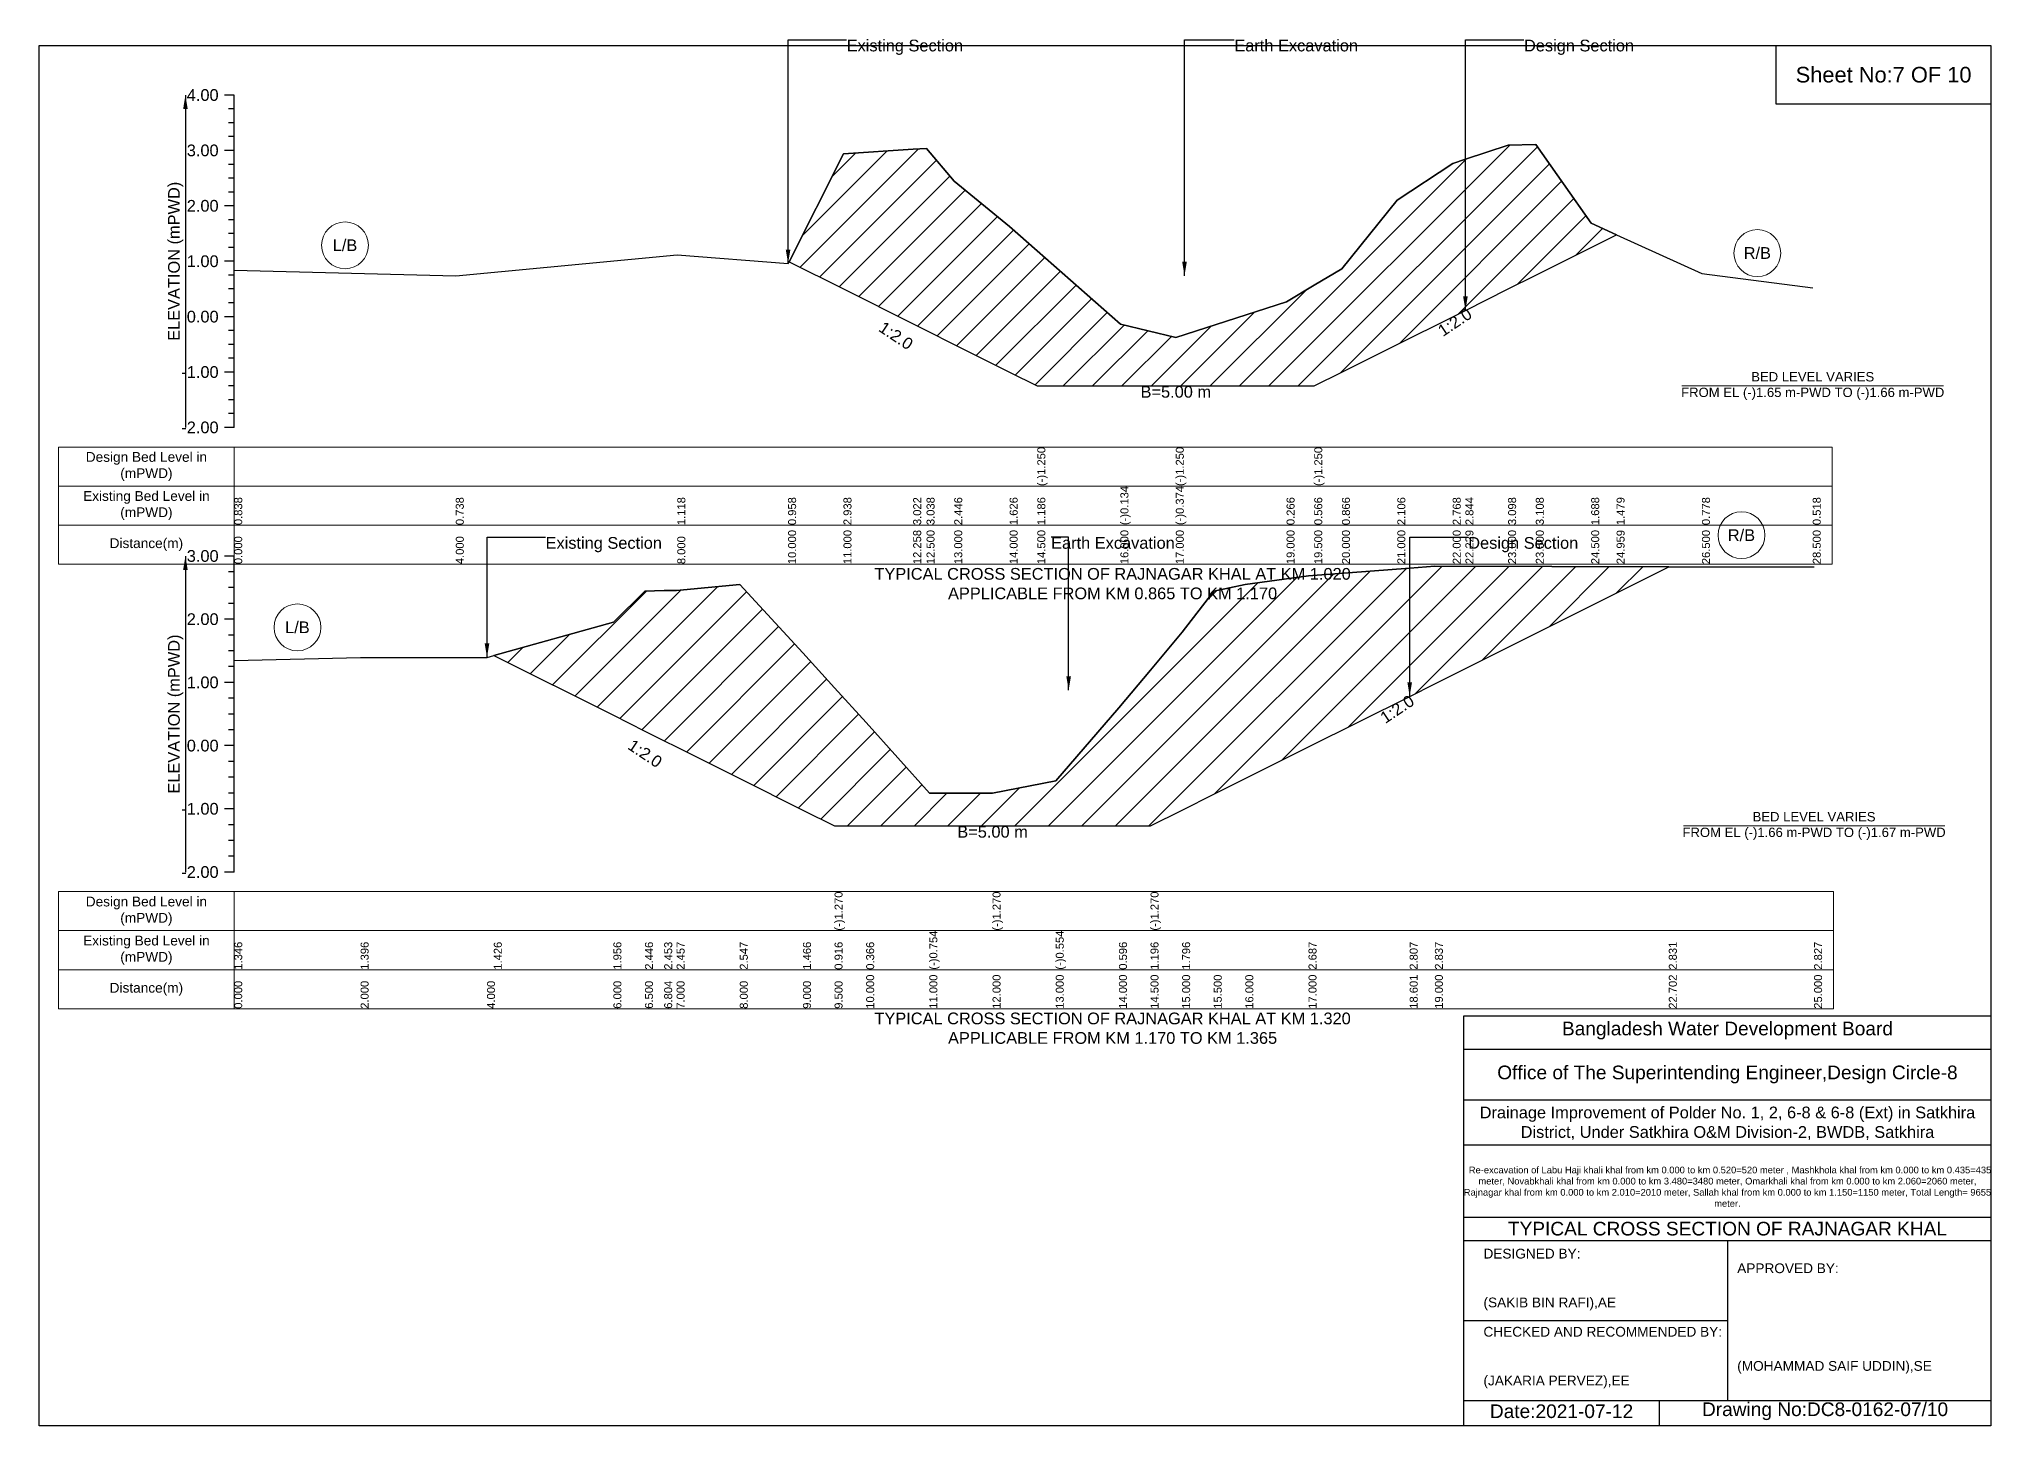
# Model space of a CAD drawing. Header units: inches. Extents: x 91000 to 648000, y -5656 to 141.
# Drawn here: x 530000 to 538000, y -5656 to 26 of the extents above; entities that cross this region are included whole.
import ezdxf

# ---------------------------------------------------------------- set-up
doc = ezdxf.new("R2010")
doc.units = ezdxf.units.IN
doc.header["$LTSCALE"] = 7
doc.header["$MEASUREMENT"] = 0
for name, color, linetype, lineweight in [('Cross section Data Border', 7, 'Continuous', 9), ('Cross Section Labels', 7, 'Continuous', 9), ('Existing_Bed_Level for Xsection', 7, 'Continuous', 25)]:
    doc.layers.add(name, color=color, linetype=linetype, lineweight=lineweight)
doc.styles.get("Standard").update_dxf_attribs({"font": 'arial.ttf'})
doc.dimstyles.get("Standard").update_dxf_attribs({"dimtxt": 0.18, "dimasz": 0.18, "dimexe": 0.18, "dimexo": 0.0625, "dimgap": 0.09, "dimtad": 0, "dimtih": 1, "dimtoh": 1, "dimdec": 4, "dimzin": 0, "dimdsep": 46, "dimtxsty": 'Standard', "dimcen": 0.09, "dimadec": 0, "dimazin": 0, "dimtfac": 1, "dimtdec": 4, "dimtofl": 0, "dimtmove": 0, "dimatfit": 3, "dimfxl": 1, "dimtolj": 1, "dimtzin": 0, "dimarcsym": 0})

msp = doc.modelspace()

# ---------------------------------------------------------------- hatches: boundary and pattern name
at = {"layer": 'Existing_Bed_Level for Xsection'}
h = msp.add_hatch(dxfattribs=at)
h.set_pattern_fill('ANSI31', color=256, scale=681, style=0)
h.paths.add_polyline_path([(533073.8, -886), (533297, -997.6), (533582.7, -1140.4), (533637.5, -1167.9), (533751, -1224.6), (533978, -1338.1), (534091.5, -1394.9), (534432, -1394.9), (534659, -1394.9), (535113, -1394.9), (535226.5, -1394.9), (535340, -1338.1), (535567, -1224.6), (535794, -1111.1), (535846.1, -1085.1), (536021, -997.6), (536134.5, -940.9), (536361.5, -827.4), (536465.6, -775.3), (536361.5, -727.9), (536134.5, -405.6), (536021, -407.9), (535846.1, -465.6), (535794, -482.8), (535567, -633), (535340, -914.5), (535226.5, -982.6), (535113, -1050.7), (534659, -1196), (534432, -1141.5), (534091.5, -841.9), (533978, -742), (533751, -555.9), (533637.5, -421.5), (533582.7, -425.1), (533297, -444.2)])
h = msp.add_hatch(dxfattribs=at)
h.set_pattern_fill('ANSI31', color=256, scale=777, style=0)
h.paths.add_polyline_path([(531863.9, -2499.3), (532354, -2744.4), (532483.5, -2809.1), (532562.2, -2848.5), (532613, -2873.9), (532872, -3003.4), (533131, -3132.9), (533260.5, -3197.6), (533390, -3197.6), (533649, -3197.6), (533908, -3197.6), (534167, -3197.6), (534426, -3197.6), (534555.5, -3197.6), (534685, -3132.9), (534814.5, -3068.1), (534944, -3003.4), (535203, -2873.9), (535617.6, -2666.6), (535721, -2614.9), (536679.7, -2135.5), (535721, -2133.9), (535617.6, -2141.7), (535203, -2172.8), (534944, -2209), (534814.5, -2235.2), (534685, -2403.6), (534555.5, -2558.9), (534426, -2714.3), (534167, -3012.2), (533908, -3064), (533649, -3064), (533390, -2773.9), (533260.5, -2631.5), (533131, -2489), (532872, -2209), (532613, -2232.4), (532562.2, -2233.5), (532483.5, -2235.2), (532354, -2362.1)])

# ---------------------------------------------------------------- linework, layer by layer
for points in [[(530000, 0), (538000, 0), (538000, -5656), (530000, -5656)], [(537120, 0), (538000, 0), (538000, -240), (537120, -240)]]:
    msp.add_lwpolyline(points, close=True)
for points in [[(535840, -5656), (535840, -3976), (538000, -3976)], [(535840, -4112), (538000, -4112)], [(535840, -4320), (538000, -4320)], [(535840, -4504), (538000, -4504)], [(535840, -4800), (538000, -4800)], [(535840, -4896), (538000, -4896)], [(536920, -4896), (536920, -5552)], [(535840, -5224), (536920, -5224)], [(535840, -5552), (538000, -5552)], [(536640, -5552), (536640, -5656)]]:
    msp.add_lwpolyline(points)
at = {"layer": 'Cross section Data Border'}
for points in [[(530080, -1645.1), (537349.5, -1645.1), (537349.5, -2125.1), (530080, -2125.1)], [(530080, -3466.7), (537355, -3466.7), (537355, -3946.7), (530080, -3946.7)]]:
    msp.add_lwpolyline(points, close=True, dxfattribs=at)
for points in [[(530800, -1645.1), (530800, -2125.1)], [(530080, -1805.1), (537349.5, -1805.1)], [(530080, -1965.1), (537349.5, -1965.1)], [(530800, -3466.7), (530800, -3946.7)], [(530080, -3626.7), (537355, -3626.7)], [(530080, -3786.7), (537355, -3786.7)]]:
    msp.add_lwpolyline(points, dxfattribs=at)
at = {"layer": 'Cross Section Labels'}
for points in [[(536733.7, -1394.9), (537805.3, -1394.9)], [(536739.2, -3197.6), (537810.8, -3197.6)]]:
    msp.add_lwpolyline(points, dxfattribs=at)
for centre in [(531254, -818.7), (537042.5, -850.5), (536977.4, -2006.5), (531059, -2384.1)]:
    msp.add_circle(centre, 96, dxfattribs=at)
at = {"layer": 'Existing_Bed_Level for Xsection'}
for points in [[(530800, -203.1), (530760, -203.1)], [(530800, -1565.1), (530800, -1338.1), (530800, -1111.1), (530800, -884.1), (530800, -657.1), (530800, -430.1), (530800, -203.1)], [(530800, -259.9), (530776, -259.9)], [(530800, -316.6), (530776, -316.6)], [(530800, -373.4), (530776, -373.4)], [(530800, -430.1), (530760, -430.1)], [(530800, -920.9), (531708, -943.6), (532616, -857.3), (533070, -893.6), (533073.8, -886), (533297, -444.2), (533582.7, -425.1), (533637.5, -421.5), (533751, -555.9), (533978, -742), (534091.5, -841.9), (534091.5, -841.9), (534432, -1141.5), (534659, -1196), (534659, -1196), (535113, -1050.7), (535226.5, -982.6), (535226.5, -982.6), (535340, -914.5), (535567, -633), (535794, -482.8), (535846.1, -465.6), (536021, -407.9), (536134.5, -405.6), (536361.5, -727.9), (536465.6, -775.3), (536815.5, -934.5), (537269.5, -993.5)], [(530800, -486.9), (530776, -486.9)], [(530800, -543.6), (530776, -543.6)], [(530800, -600.4), (530776, -600.4)], [(530800, -657.1), (530760, -657.1)], [(530800, -713.9), (530776, -713.9)], [(530800, -770.6), (530776, -770.6)], [(530800, -827.4), (530776, -827.4)], [(530800, -884.1), (530760, -884.1)], [(530800, -940.9), (530776, -940.9)], [(530800, -997.6), (530776, -997.6)], [(530800, -1111.1), (530760, -1111.1)], [(530800, -1054.4), (530776, -1054.4)], [(530800, -1167.9), (530776, -1167.9)], [(530800, -1224.6), (530776, -1224.6)], [(530800, -1338.1), (530760, -1338.1)], [(530800, -1281.4), (530776, -1281.4)], [(530800, -1394.9), (530776, -1394.9)], [(530800, -1451.6), (530776, -1451.6)], [(530800, -1508.4), (530776, -1508.4)], [(530800, -1565.1), (530760, -1565.1)], [(530800, -2091.7), (530760, -2091.7)], [(530800, -2156.5), (530776, -2156.5)], [(530800, -3386.7), (530800, -3127.7), (530800, -2868.7), (530800, -2609.7), (530800, -2350.7), (530800, -2091.7)], [(530800, -2520.1), (531318, -2507.2), (531836, -2507.2), (531863.9, -2499.3), (532354, -2362.1), (532483.5, -2235.2), (532562.2, -2233.5), (532613, -2232.4), (532872, -2209), (533131, -2489), (533260.5, -2631.5), (533260.5, -2631.5), (533390, -2773.9), (533649, -3064), (533908, -3064), (533908, -3064), (534167, -3012.2), (534426, -2714.3), (534555.5, -2558.9), (534555.5, -2558.9), (534685, -2403.6), (534814.5, -2235.2), (534944, -2209), (535203, -2172.8), (535617.6, -2141.7), (535721, -2133.9), (536679.7, -2135.5), (537275, -2136.5)], [(530800, -2221.2), (530776, -2221.2)], [(530800, -2286), (530776, -2286)], [(530800, -2350.7), (530760, -2350.7)], [(530800, -2415.5), (530776, -2415.5)], [(530800, -2480.2), (530776, -2480.2)], [(530800, -2545), (530776, -2545)], [(530800, -2609.7), (530760, -2609.7)], [(530800, -2674.5), (530776, -2674.5)], [(530800, -2739.2), (530776, -2739.2)], [(530800, -2868.7), (530760, -2868.7)], [(530800, -2804), (530776, -2804)], [(530800, -2933.5), (530776, -2933.5)], [(530800, -2998.2), (530776, -2998.2)], [(530800, -3063), (530776, -3063)], [(530800, -3127.7), (530760, -3127.7)], [(530800, -3192.5), (530776, -3192.5)], [(530800, -3257.2), (530776, -3257.2)], [(530800, -3322), (530776, -3322)], [(530800, -3386.7), (530760, -3386.7)]]:
    msp.add_lwpolyline(points, dxfattribs=at)
for points in [[(533073.8, -886), (533297, -997.6), (533582.7, -1140.4), (533637.5, -1167.9), (533751, -1224.6), (533978, -1338.1), (534091.5, -1394.9), (534091.5, -1394.9), (534432, -1394.9), (534659, -1394.9), (534659, -1394.9), (535113, -1394.9), (535226.5, -1394.9), (535226.5, -1394.9), (535340, -1338.1), (535567, -1224.6), (535794, -1111.1), (535846.1, -1085.1), (536021, -997.6), (536134.5, -940.9), (536361.5, -827.4), (536465.6, -775.3), (536361.5, -727.9), (536134.5, -405.6), (536021, -407.9), (535846.1, -465.6), (535794, -482.8), (535567, -633), (535340, -914.5), (535226.5, -982.6), (535226.5, -982.6), (535113, -1050.7), (534659, -1196), (534659, -1196), (534432, -1141.5), (534091.5, -841.9), (534091.5, -841.9), (533978, -742), (533751, -555.9), (533637.5, -421.5), (533582.7, -425.1), (533297, -444.2)], [(531863.9, -2499.3), (531863.9, -2499.3), (532354, -2744.4), (532483.5, -2809.1), (532562.2, -2848.5), (532613, -2873.9), (532872, -3003.4), (533131, -3132.9), (533260.5, -3197.6), (533260.5, -3197.6), (533390, -3197.6), (533649, -3197.6), (533908, -3197.6), (533908, -3197.6), (534167, -3197.6), (534426, -3197.6), (534555.5, -3197.6), (534555.5, -3197.6), (534685, -3132.9), (534814.5, -3068.1), (534944, -3003.4), (535203, -2873.9), (535617.6, -2666.6), (535721, -2614.9), (536679.7, -2135.5), (536679.7, -2135.5), (536679.7, -2135.5), (535721, -2133.9), (535617.6, -2141.7), (535203, -2172.8), (534944, -2209), (534814.5, -2235.2), (534685, -2403.6), (534555.5, -2558.9), (534555.5, -2558.9), (534426, -2714.3), (534167, -3012.2), (533908, -3064), (533908, -3064), (533649, -3064), (533390, -2773.9), (533260.5, -2631.5), (533260.5, -2631.5), (533131, -2489), (532872, -2209), (532613, -2232.4), (532562.2, -2233.5), (532483.5, -2235.2), (532354, -2362.1), (531863.9, -2499.3)]]:
    msp.add_lwpolyline(points, close=True, dxfattribs=at)

# ---------------------------------------------------------------- texts
at = {"attachment_point": 5}
for s, insert, char_height in [('Sheet No:7 OF 10', (537560, -120), 64), ('Bangladesh Water Development Board', (536920, -4036), 56), ('Office of The Superintending Engineer,Design Circle-8', (536920, -4216), 56)]:
    msp.add_mtext(s, dxfattribs=dict(at, insert=insert, char_height=char_height))
for s, insert, char_height, width, attachment_point in [('Drainage Improvement of Polder No. 1, 2, 6-8 & 6-8 (Ext) in Satkhira District, Under Satkhira O&M Division-2, BWDB, Satkhira', (536920, -4416), 48, 2240, 5), ('  Re-excavation of Labu Haji khali khal from km 0.000 to km 0.520=520 meter , Mashkhola khal from km 0.000 to km 0.435=435 meter, Novabkhali khal from km 0.000 to km 3.480=3480 meter, Omarkhali khal from km 0.000 to km 2.060=2060 meter, Rajnagar khal from km 0.000 to km 2.010=2010 meter, Sallah khal from km 0.000 to km 1.150=1150 meter, Total Length= 9655 meter. ', (536920, -4676), 27.4148, 2160, 5), ('TYPICAL CROSS SECTION OF RAJNAGAR KHAL', (536920, -4848), 56, 2240, 5), ('DESIGNED BY:^J^J^J(SAKIB BIN RAFI),AE', (535920, -5056), 40, 1120, 4), ('APPROVED BY:^J^J^J^J^J^J(MOHAMMAD SAIF UDDIN),SE', (536960, -5216), 40, 1120, 4), ('CHECKED AND RECOMMENDED BY:^J^J^J(JAKARIA PERVEZ),EE', (535920, -5376), 40, 1120, 4), ('Date:2021-07-12', (536240, -5596), 56, 1120, 5), ('Drawing No:DC8-0162-07/10', (537320, -5596), 56, 1760, 5)]:
    msp.add_mtext(s, dxfattribs=dict(insert=insert, char_height=char_height, width=width, attachment_point=attachment_point))
at = {"layer": 'Cross section Data Border', "char_height": 40, "width": 640, "attachment_point": 5}
for s, insert in [('Design Bed Level in (mPWD)', (530440, -1725.1)), ('Existing Bed Level in (mPWD)', (530440, -1885.1)), ('Distance(m)', (530440, -2045.1)), ('Design Bed Level in (mPWD)', (530440, -3546.7)), ('Existing Bed Level in (mPWD)', (530440, -3706.7)), ('Distance(m)', (530440, -3866.7))]:
    msp.add_mtext(s, dxfattribs=dict(at, insert=insert))
at = {"layer": 'Cross Section Labels'}
for s, insert, char_height, attachment_point in [('Existing Section', (533310, 23.9), 48, 1), ('Earth Excavation', (534899, 23.9), 48, 1), ('Design Section', (536086.1, 23.9), 48, 1), ('L/B', (531254, -818.7), 48, 5), ('R/B', (537042.5, -850.5), 48, 5), ('BED LEVEL VARIES ^JFROM EL (-)1.65 m-PWD TO (-)1.66 m-PWD', (537269.5, -1394.9), 38.4, 5), ('B=5.00 m', (534659, -1394.9), 48, 2), ('R/B', (536977.4, -2006.5), 48, 5), ('Existing Section', (532076, -2014), 48, 1), ('Earth Excavation', (534148, -2014), 48, 1), ('Design Section', (535857.6, -2014), 48, 1), ('TYPICAL CROSS SECTION OF RAJNAGAR KHAL AT KM 1.020^JAPPLICABLE FROM KM 0.865 TO KM 1.170', (534400, -2205.1), 48, 5), ('L/B', (531059, -2384.1), 48, 5), ('B=5.00 m', (533908, -3197.6), 48, 2), ('BED LEVEL VARIES ^JFROM EL (-)1.66 m-PWD TO (-)1.67 m-PWD', (537275, -3197.6), 38.4, 5), ('TYPICAL CROSS SECTION OF RAJNAGAR KHAL AT KM 1.320^JAPPLICABLE FROM KM 1.170 TO KM 1.365', (534400, -4026.7), 48, 5)]:
    msp.add_mtext(s, dxfattribs=dict(at, insert=insert, char_height=char_height, attachment_point=attachment_point))
at = {"layer": 'Cross Section Labels', "char_height": 48, "attachment_point": 2}
for insert, rotation in [((535789.3, -1113.4), 33.69007), ((533525.9, -1168.8), 326.30993), ((535552.9, -2699), 33.69007), ((532497.4, -2880.9), 326.30993)]:
    msp.add_mtext('1:2.0', dxfattribs=dict(at, insert=insert, rotation=rotation))
at = {"layer": 'Existing_Bed_Level for Xsection', "char_height": 48, "attachment_point": 6}
for s, insert in [('4.00', (530736, -203.1)), ('3.00', (530736, -430.1)), ('2.00', (530736, -657.1)), ('1.00', (530736, -884.1)), ('0.00', (530736, -1111.1)), ('-1.00', (530736, -1338.1)), ('-2.00', (530736, -1565.1)), ('3.00', (530736, -2091.7)), ('2.00', (530736, -2350.7)), ('1.00', (530736, -2609.7)), ('0.00', (530736, -2868.7)), ('-1.00', (530736, -3127.7)), ('-2.00', (530736, -3386.7))]:
    msp.add_mtext(s, dxfattribs=dict(at, insert=insert))
at = {"layer": 'Existing_Bed_Level for Xsection', "rotation": 90}
for s, insert, char_height, attachment_point in [('ELEVATION (mPWD)', (530560, -884.1), 48, 5), ('(-)1.250', (534091.5, -1805.1), 32.8, 1), ('(-)1.250', (534659, -1805.1), 32.8, 1), ('(-)1.250', (535226.5, -1805.1), 32.8, 1), ('(-)0.134', (534432, -1965.1), 32.8, 1), ('(-)0.374', (534659, -1965.1), 32.8, 1), ('0.838', (530800, -1965.1), 32.8, 1), ('0.738', (531708, -1965.1), 32.8, 1), ('1.118', (532616, -1965.1), 32.8, 1), ('0.958', (533070, -1965.1), 32.8, 1), ('2.938', (533297, -1965.1), 32.8, 1), ('3.022', (533582.7, -1965.1), 32.8, 1), ('3.038', (533637.5, -1965.1), 32.8, 1), ('2.446', (533751, -1965.1), 32.8, 1), ('1.626', (533978, -1965.1), 32.8, 1), ('1.186', (534091.5, -1965.1), 32.8, 1), ('0.266', (535113, -1965.1), 32.8, 1), ('0.566', (535226.5, -1965.1), 32.8, 1), ('0.866', (535340, -1965.1), 32.8, 1), ('2.106', (535567, -1965.1), 32.8, 1), ('2.768', (535794, -1965.1), 32.8, 1), ('2.844', (535846.1, -1965.1), 32.8, 1), ('3.098', (536021, -1965.1), 32.8, 1), ('3.108', (536134.5, -1965.1), 32.8, 1), ('1.688', (536361.5, -1965.1), 32.8, 1), ('1.479', (536465.6, -1965.1), 32.8, 1), ('0.778', (536815.5, -1965.1), 32.8, 1), ('0.518', (537269.5, -1965.1), 32.8, 1), ('10.000', (533070, -2125.1), 32.8, 1), ('11.000', (533297, -2125.1), 32.8, 1), ('12.258', (533582.7, -2125.1), 32.8, 1), ('12.500', (533637.5, -2125.1), 32.8, 1), ('13.000', (533751, -2125.1), 32.8, 1), ('14.000', (533978, -2125.1), 32.8, 1), ('14.500', (534091.5, -2125.1), 32.8, 1), ('16.000', (534432, -2125.1), 32.8, 1), ('17.000', (534659, -2125.1), 32.8, 1), ('19.000', (535113, -2125.1), 32.8, 1), ('19.500', (535226.5, -2125.1), 32.8, 1), ('20.000', (535340, -2125.1), 32.8, 1), ('21.000', (535567, -2125.1), 32.8, 1), ('22.000', (535794, -2125.1), 32.8, 1), ('22.229', (535846.1, -2125.1), 32.8, 1), ('23.000', (536021, -2125.1), 32.8, 1), ('23.500', (536134.5, -2125.1), 32.8, 1), ('24.500', (536361.5, -2125.1), 32.8, 1), ('24.959', (536465.6, -2125.1), 32.8, 1), ('26.500', (536815.5, -2125.1), 32.8, 1), ('28.500', (537269.5, -2125.1), 32.8, 1), ('0.000', (530800, -2125.1), 32.8, 1), ('4.000', (531708, -2125.1), 32.8, 1), ('8.000', (532616, -2125.1), 32.8, 1), ('ELEVATION (mPWD)', (530560, -2739.2), 48, 5), ('(-)1.270', (533260.5, -3626.7), 32.8, 1), ('(-)1.270', (533908, -3626.7), 32.8, 1), ('(-)1.270', (534555.5, -3626.7), 32.8, 1), ('1.346', (530800, -3786.7), 32.8, 1), ('1.396', (531318, -3786.7), 32.8, 1), ('1.426', (531863.9, -3786.7), 32.8, 1), ('1.956', (532354, -3786.7), 32.8, 1), ('2.446', (532483.5, -3786.7), 32.8, 1), ('2.453', (532562.2, -3786.7), 32.8, 1), ('2.457', (532613, -3786.7), 32.8, 1), ('2.547', (532872, -3786.7), 32.8, 1), ('1.466', (533131, -3786.7), 32.8, 1), ('0.916', (533260.5, -3786.7), 32.8, 1), ('0.366', (533390, -3786.7), 32.8, 1), ('(-)0.754', (533649, -3786.7), 32.8, 1), ('(-)0.554', (534167, -3786.7), 32.8, 1), ('0.596', (534426, -3786.7), 32.8, 1), ('1.196', (534555.5, -3786.7), 32.8, 1), ('1.796', (534685, -3786.7), 32.8, 1), ('2.687', (535203, -3786.7), 32.8, 1), ('2.807', (535617.6, -3786.7), 32.8, 1), ('2.837', (535721, -3786.7), 32.8, 1), ('2.831', (536679.7, -3786.7), 32.8, 1), ('2.827', (537275, -3786.7), 32.8, 1), ('0.000', (530800, -3946.7), 32.8, 1), ('2.000', (531318, -3946.7), 32.8, 1), ('4.000', (531836, -3946.7), 32.8, 1), ('6.000', (532354, -3946.7), 32.8, 1), ('6.500', (532483.5, -3946.7), 32.8, 1), ('6.804', (532562.2, -3946.7), 32.8, 1), ('7.000', (532613, -3946.7), 32.8, 1), ('8.000', (532872, -3946.7), 32.8, 1), ('9.000', (533131, -3946.7), 32.8, 1), ('9.500', (533260.5, -3946.7), 32.8, 1), ('10.000', (533390, -3946.7), 32.8, 1), ('11.000', (533649, -3946.7), 32.8, 1), ('12.000', (533908, -3946.7), 32.8, 1), ('13.000', (534167, -3946.7), 32.8, 1), ('14.000', (534426, -3946.7), 32.8, 1), ('14.500', (534555.5, -3946.7), 32.8, 1), ('15.000', (534685, -3946.7), 32.8, 1), ('15.500', (534814.5, -3946.7), 32.8, 1), ('16.000', (534944, -3946.7), 32.8, 1), ('17.000', (535203, -3946.7), 32.8, 1), ('18.601', (535617.6, -3946.7), 32.8, 1), ('19.000', (535721, -3946.7), 32.8, 1), ('22.702', (536679.7, -3946.7), 32.8, 1), ('25.000', (537275, -3946.7), 32.8, 1)]:
    msp.add_mtext(s, dxfattribs=dict(at, insert=insert, char_height=char_height, attachment_point=attachment_point))

# ---------------------------------------------------------------- leaders
at = {"layer": 'Cross Section Labels', "annotation_type": 0, "has_hookline": 1, "hookline_direction": 0}
for points, text_width in [([(533070, -893.6), (533070, 23.9), (533309.9, 23.9)], 467.2), ([(534694.7, -943.6), (534694.7, 23.9), (534898.9, 23.9)], 497), ([(535846.1, -1085.1), (535846.1, 23.9), (536086, 23.9)], 441.2), ([(531836, -2507.2), (531836, -2014), (532075.9, -2014)], 467.2), ([(534219.8, -2641.8), (534219.8, -2014), (534147.9, -2014)], 497), ([(535617.6, -2666.6), (535617.6, -2014), (535857.5, -2014)], 441.2)]:
    msp.add_leader(points, dimstyle='Standard', override={"dimasz": 57.6}, dxfattribs=dict(at, text_width=text_width))
at = {"layer": 'Existing_Bed_Level for Xsection'}
for points in [[(530600, -203.1), (530600, -1565.1)], [(530600, -2091.7), (530600, -3386.7)]]:
    msp.add_leader(points, dimstyle='Standard', override={"dimasz": 57.6}, dxfattribs=at)

doc.saveas('drawing.dxf')
